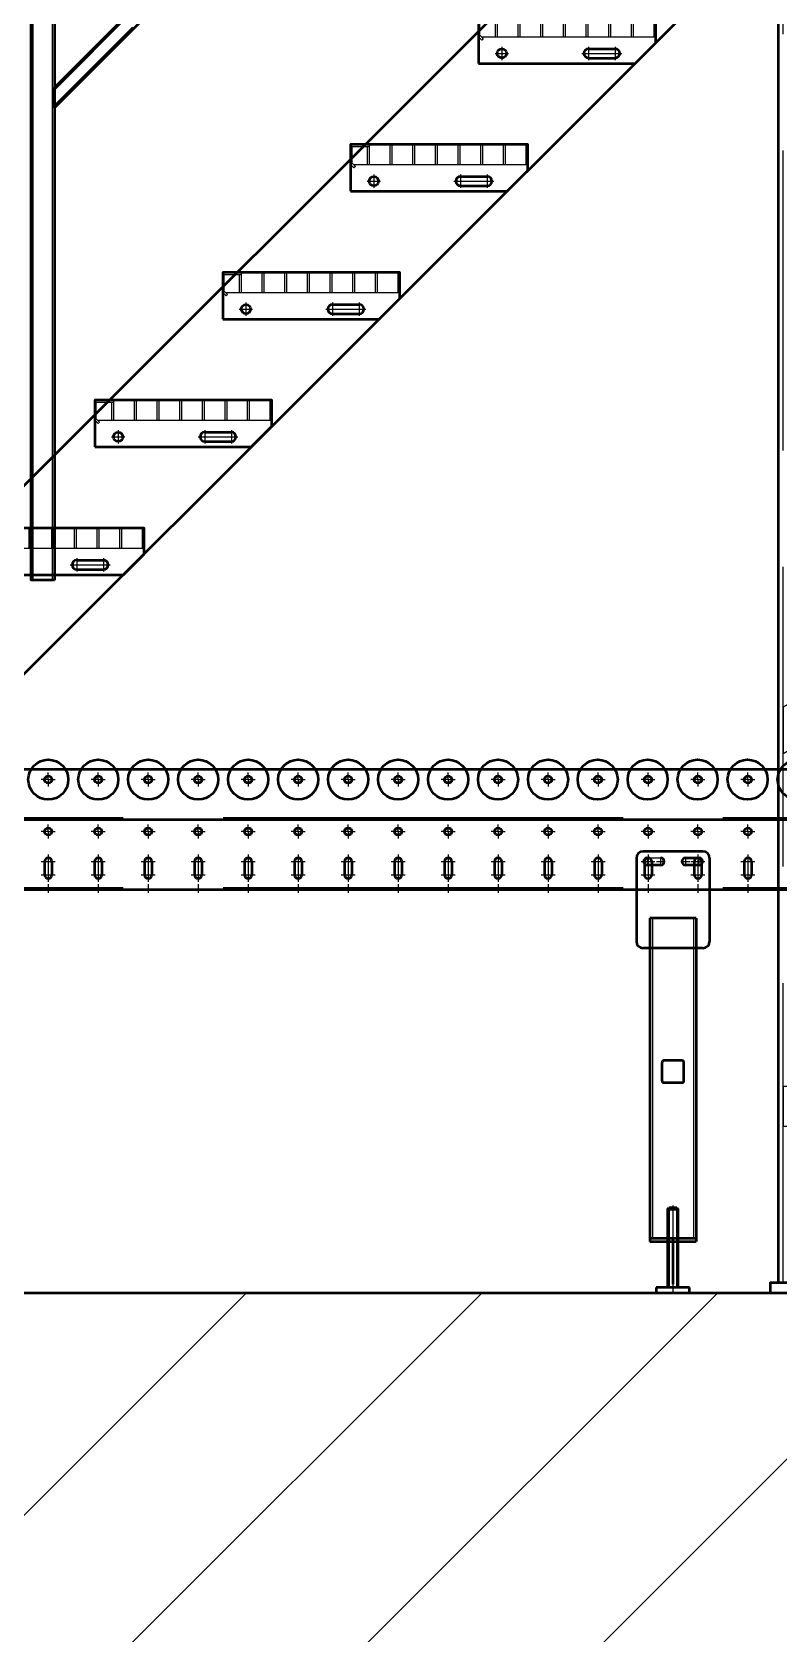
# Model space of a CAD drawing. Header units: millimetres. Extents: x 0 to 118800, y 79635 to 177025.
# Drawn here: x 22223 to 23344, y 107196 to 109601 of the extents above; entities that cross this region are included whole.
import ezdxf

# ---------------------------------------------------------------- set-up
doc = ezdxf.new("R2010")
doc.units = ezdxf.units.MM
doc.header["$LTSCALE"] = 200
for name, pattern in [('AM_DIN_F_W050', [6.25, 4.75, -1.5]), ('AM_DIN_F_W050x2', [3.125, 2.25, -0.875]), ('AM_DIN_G_W050', [13.75, 9.75, -1.5, 1, -1.5]), ('AM_DIN_G_W050x2', [6.875, 4.75, -0.875, 0.375, -0.875]), ('AM_ISO02W050x2', [3.75, 3, -0.75]), ('AM_ISO08W050x2', [9, 6, -0.75, 1.5, -0.75]), ('AUSGEZOGEN', [0])]:
    doc.linetypes.add(name, pattern=pattern)
doc.layers.add('1', color=7, linetype='Continuous')
for name, color, linetype, lineweight in [('AM_0', 7, 'Continuous', 50), ('AM_0N', 7, 'Continuous', 50), ('AM_2', 5, 'Continuous', 50), ('AM_3', 6, 'AM_DIN_F_W050', 25), ('AM_3N', 6, 'AM_DIN_F_W050', 25), ('AM_7', 4, 'AM_DIN_G_W050', 25), ('AM_8', 1, 'Continuous', 25)]:
    doc.layers.add(name, color=color, linetype=linetype, lineweight=lineweight)

# ---------------------------------------------------------------- blocks, each defined once
blk = doc.blocks.new('*U676')
at = {"layer": 'AM_0'}
for p, q in [((482, -153), (482, -173)), ((493, -153), (493, -173))]:
    blk.add_line(p, q, dxfattribs=at)
for centre, start, end in [((487.5, -153), 0, 180), ((487.5, -173), 180, 0)]:
    blk.add_arc(centre, 5.5, start, end, dxfattribs=at)
at = {"layer": 'AM_7', "linetype": 'AM_DIN_G_W050x2'}
for p, q in [((487.5, -142.5), (487.5, -183.5)), ((477, -153), (498, -153)), ((477, -173), (498, -173))]:
    blk.add_line(p, q, dxfattribs=at)
blk = doc.blocks.new('*U677')
at = {"layer": 'AM_0'}
for p, q in [((557, -153), (557, -173)), ((568, -153), (568, -173))]:
    blk.add_line(p, q, dxfattribs=at)
for centre, start, end in [((562.5, -153), 0, 180), ((562.5, -173), 180, 0)]:
    blk.add_arc(centre, 5.5, start, end, dxfattribs=at)
at = {"layer": 'AM_7', "linetype": 'AM_DIN_G_W050x2'}
for p, q in [((562.5, -142.5), (562.5, -183.5)), ((552, -153), (573, -153)), ((552, -173), (573, -173))]:
    blk.add_line(p, q, dxfattribs=at)
blk = doc.blocks.new('*U678')
at = {"layer": 'AM_0'}
for p, q in [((632, -153), (632, -173)), ((643, -153), (643, -173))]:
    blk.add_line(p, q, dxfattribs=at)
for centre, start, end in [((637.5, -153), 0, 180), ((637.5, -173), 180, 0)]:
    blk.add_arc(centre, 5.5, start, end, dxfattribs=at)
at = {"layer": 'AM_7', "linetype": 'AM_DIN_G_W050x2'}
for p, q in [((637.5, -142.5), (637.5, -183.5)), ((627, -153), (648, -153)), ((627, -173), (648, -173))]:
    blk.add_line(p, q, dxfattribs=at)
blk = doc.blocks.new('*U679')
at = {"layer": 'AM_0'}
for p, q in [((707, -153), (707, -173)), ((718, -153), (718, -173))]:
    blk.add_line(p, q, dxfattribs=at)
for centre, start, end in [((712.5, -153), 0, 180), ((712.5, -173), 180, 0)]:
    blk.add_arc(centre, 5.5, start, end, dxfattribs=at)
at = {"layer": 'AM_7', "linetype": 'AM_DIN_G_W050x2'}
for p, q in [((712.5, -142.5), (712.5, -183.5)), ((702, -153), (723, -153)), ((702, -173), (723, -173))]:
    blk.add_line(p, q, dxfattribs=at)
blk = doc.blocks.new('*U680')
at = {"layer": 'AM_0'}
for p, q in [((782, -153), (782, -173)), ((793, -153), (793, -173))]:
    blk.add_line(p, q, dxfattribs=at)
for centre, start, end in [((787.5, -153), 0, 180), ((787.5, -173), 180, 0)]:
    blk.add_arc(centre, 5.5, start, end, dxfattribs=at)
at = {"layer": 'AM_7', "linetype": 'AM_DIN_G_W050x2'}
for p, q in [((787.5, -142.5), (787.5, -183.5)), ((777, -153), (798, -153)), ((777, -173), (798, -173))]:
    blk.add_line(p, q, dxfattribs=at)
blk = doc.blocks.new('*U681')
at = {"layer": 'AM_0'}
for p, q in [((857, -153), (857, -173)), ((868, -153), (868, -173))]:
    blk.add_line(p, q, dxfattribs=at)
for centre, start, end in [((862.5, -153), 0, 180), ((862.5, -173), 180, 0)]:
    blk.add_arc(centre, 5.5, start, end, dxfattribs=at)
at = {"layer": 'AM_7', "linetype": 'AM_DIN_G_W050x2'}
for p, q in [((862.5, -142.5), (862.5, -183.5)), ((852, -153), (873, -153)), ((852, -173), (873, -173))]:
    blk.add_line(p, q, dxfattribs=at)
blk = doc.blocks.new('*U682')
at = {"layer": 'AM_0'}
for p, q in [((932, -153), (932, -173)), ((943, -153), (943, -173))]:
    blk.add_line(p, q, dxfattribs=at)
for centre, start, end in [((937.5, -153), 0, 180), ((937.5, -173), 180, 0)]:
    blk.add_arc(centre, 5.5, start, end, dxfattribs=at)
at = {"layer": 'AM_7', "linetype": 'AM_DIN_G_W050x2'}
for p, q in [((937.5, -142.5), (937.5, -183.5)), ((927, -153), (948, -153)), ((927, -173), (948, -173))]:
    blk.add_line(p, q, dxfattribs=at)
blk = doc.blocks.new('*U683')
at = {"layer": 'AM_0'}
for p, q in [((1007, -153), (1007, -173)), ((1018, -153), (1018, -173))]:
    blk.add_line(p, q, dxfattribs=at)
for centre, start, end in [((1012.5, -153), 0, 180), ((1012.5, -173), 180, 0)]:
    blk.add_arc(centre, 5.5, start, end, dxfattribs=at)
at = {"layer": 'AM_7', "linetype": 'AM_DIN_G_W050x2'}
for p, q in [((1012.5, -142.5), (1012.5, -183.5)), ((1002, -153), (1023, -153)), ((1002, -173), (1023, -173))]:
    blk.add_line(p, q, dxfattribs=at)
blk = doc.blocks.new('*U684')
at = {"layer": 'AM_0'}
for p, q in [((1082, -153), (1082, -173)), ((1093, -153), (1093, -173))]:
    blk.add_line(p, q, dxfattribs=at)
for centre, start, end in [((1087.5, -153), 0, 180), ((1087.5, -173), 180, 0)]:
    blk.add_arc(centre, 5.5, start, end, dxfattribs=at)
at = {"layer": 'AM_7', "linetype": 'AM_DIN_G_W050x2'}
for p, q in [((1087.5, -142.5), (1087.5, -183.5)), ((1077, -153), (1098, -153)), ((1077, -173), (1098, -173))]:
    blk.add_line(p, q, dxfattribs=at)
blk = doc.blocks.new('*U685')
at = {"layer": 'AM_0'}
for p, q in [((1157, -153), (1157, -173)), ((1168, -153), (1168, -173))]:
    blk.add_line(p, q, dxfattribs=at)
for centre, start, end in [((1162.5, -153), 0, 180), ((1162.5, -173), 180, 0)]:
    blk.add_arc(centre, 5.5, start, end, dxfattribs=at)
at = {"layer": 'AM_7', "linetype": 'AM_DIN_G_W050x2'}
for p, q in [((1162.5, -142.5), (1162.5, -183.5)), ((1152, -153), (1173, -153)), ((1152, -173), (1173, -173))]:
    blk.add_line(p, q, dxfattribs=at)
blk = doc.blocks.new('*U693')
at = {"layer": 'AM_0'}
for p, q in [((1457, -153), (1457, -173)), ((1468, -153), (1468, -173))]:
    blk.add_line(p, q, dxfattribs=at)
for centre, start, end in [((1462.5, -153), 0, 180), ((1462.5, -173), 180, 0)]:
    blk.add_arc(centre, 5.5, start, end, dxfattribs=at)
at = {"layer": 'AM_7', "linetype": 'AM_DIN_G_W050x2'}
for p, q in [((1462.5, -142.5), (1462.5, -183.5)), ((1452, -153), (1473, -153)), ((1452, -173), (1473, -173))]:
    blk.add_line(p, q, dxfattribs=at)
blk = doc.blocks.new('*U694')
at = {"layer": 'AM_0'}
for p, q in [((1532, -153), (1532, -173)), ((1543, -153), (1543, -173))]:
    blk.add_line(p, q, dxfattribs=at)
for centre, start, end in [((1537.5, -153), 0, 180), ((1537.5, -173), 180, 0)]:
    blk.add_arc(centre, 5.5, start, end, dxfattribs=at)
at = {"layer": 'AM_7', "linetype": 'AM_DIN_G_W050x2'}
for p, q in [((1537.5, -142.5), (1537.5, -183.5)), ((1527, -153), (1548, -153)), ((1527, -173), (1548, -173))]:
    blk.add_line(p, q, dxfattribs=at)
blk = doc.blocks.new('*U696')
at = {"layer": 'AM_0'}
for p, q in [((1232, -153), (1232, -173)), ((1243, -153), (1243, -173))]:
    blk.add_line(p, q, dxfattribs=at)
for centre, start, end in [((1237.5, -153), 0, 180), ((1237.5, -173), 180, 0)]:
    blk.add_arc(centre, 5.5, start, end, dxfattribs=at)
at = {"layer": 'AM_7', "linetype": 'AM_DIN_G_W050x2'}
for p, q in [((1237.5, -142.5), (1237.5, -183.5)), ((1227, -153), (1248, -153)), ((1227, -173), (1248, -173))]:
    blk.add_line(p, q, dxfattribs=at)
blk = doc.blocks.new('*U697')
at = {"layer": 'AM_0'}
for p, q in [((1307, -153), (1307, -173)), ((1318, -153), (1318, -173))]:
    blk.add_line(p, q, dxfattribs=at)
for centre, start, end in [((1312.5, -153), 0, 180), ((1312.5, -173), 180, 0)]:
    blk.add_arc(centre, 5.5, start, end, dxfattribs=at)
at = {"layer": 'AM_7', "linetype": 'AM_DIN_G_W050x2'}
for p, q in [((1312.5, -142.5), (1312.5, -183.5)), ((1302, -153), (1323, -153)), ((1302, -173), (1323, -173))]:
    blk.add_line(p, q, dxfattribs=at)
blk = doc.blocks.new('*U698')
at = {"layer": 'AM_0'}
for p, q in [((1382, -153), (1382, -173)), ((1393, -153), (1393, -173))]:
    blk.add_line(p, q, dxfattribs=at)
for centre, start, end in [((1387.5, -153), 0, 180), ((1387.5, -173), 180, 0)]:
    blk.add_arc(centre, 5.5, start, end, dxfattribs=at)
at = {"layer": 'AM_7', "linetype": 'AM_DIN_G_W050x2'}
for p, q in [((1387.5, -142.5), (1387.5, -183.5)), ((1377, -153), (1398, -153)), ((1377, -173), (1398, -173))]:
    blk.add_line(p, q, dxfattribs=at)
blk = doc.blocks.new('ROF BL3000')
for p, q in [((2999.8, -15), (0, -15)), ((0, -90), (2999.8, -90)), ((0, -195), (2999.8, -195))]:
    blk.add_line(p, q)
for centre, radius in [((487.5, -30), 30), ((562.5, -30), 30), ((637.5, -30), 30), ((712.5, -30), 30), ((787.5, -30), 30), ((862.5, -30), 30), ((937.5, -30), 30), ((1012.5, -30), 30), ((1087.5, -30), 30), ((1162.5, -30), 30), ((1237.5, -30), 30), ((1312, -30), 30), ((1387, -30), 30), ((1462, -30), 30), ((1537, -30), 30), ((1612, -30), 30), ((487.5, -30), 5.5), ((562.5, -30), 5.5), ((637.5, -30), 5.5), ((712.5, -30), 5.5), ((787.5, -30), 5.5), ((862.5, -30), 5.5), ((937.5, -30), 5.5), ((1012.5, -30), 5.5), ((1087.5, -30), 5.5), ((1162.5, -30), 5.5), ((1237.5, -30), 5.5), ((1312.5, -30), 5.5), ((1387.5, -30), 5.5), ((1462.5, -30), 5.5), ((1537.5, -30), 5.5), ((487.5, -108), 5.5), ((562.5, -108), 5.5), ((637.5, -108), 5.5), ((712.5, -108), 5.5), ((787.5, -108), 5.5), ((862.5, -108), 5.5), ((937.5, -108), 5.5), ((1012.5, -108), 5.5), ((1087.5, -108), 5.5), ((1162.5, -108), 5.5), ((1237.5, -108), 5.5), ((1312.5, -108), 5.5), ((1387.5, -108), 5.5), ((1462.5, -108), 5.5), ((1537.5, -108), 5.5)]:
    blk.add_circle(centre, radius)
at = {"layer": 'AM_3', "linetype": 'AM_ISO02W050x2'}
for p, q in [((0, -87), (2999.8, -87)), ((0, -192), (2999.8, -192))]:
    blk.add_line(p, q, dxfattribs=at)
at = {"layer": 'AM_7', "linetype": 'AM_ISO08W050x2'}
for p, q in [((487.5, -30), (487.5, -19.5)), ((562.5, -30), (562.5, -19.5)), ((637.5, -30), (637.5, -19.5)), ((712.5, -30), (712.5, -19.5)), ((787.5, -30), (787.5, -19.5)), ((862.5, -30), (862.5, -19.5)), ((937.5, -30), (937.5, -19.5)), ((1012.5, -30), (1012.5, -19.5)), ((1087.5, -30), (1087.5, -19.5)), ((1162.5, -30), (1162.5, -19.5)), ((1237.5, -30), (1237.5, -19.5)), ((1312.5, -30), (1312.5, -19.5)), ((1387.5, -30), (1387.5, -19.5)), ((1462.5, -30), (1462.5, -19.5)), ((1537.5, -30), (1537.5, -19.5)), ((487.5, -30), (477, -30)), ((487.5, -30), (487.5, -40.5)), ((487.5, -30), (498, -30)), ((562.5, -30), (552, -30)), ((562.5, -30), (562.5, -40.5)), ((562.5, -30), (573, -30)), ((637.5, -30), (627, -30)), ((637.5, -30), (637.5, -40.5)), ((637.5, -30), (648, -30)), ((712.5, -30), (702, -30)), ((712.5, -30), (712.5, -40.5)), ((712.5, -30), (723, -30)), ((787.5, -30), (777, -30)), ((787.5, -30), (787.5, -40.5)), ((787.5, -30), (798, -30)), ((862.5, -30), (852, -30)), ((862.5, -30), (862.5, -40.5)), ((862.5, -30), (873, -30)), ((937.5, -30), (927, -30)), ((937.5, -30), (937.5, -40.5)), ((937.5, -30), (948, -30)), ((1012.5, -30), (1002, -30)), ((1012.5, -30), (1012.5, -40.5)), ((1012.5, -30), (1023, -30)), ((1087.5, -30), (1077, -30)), ((1087.5, -30), (1087.5, -40.5)), ((1087.5, -30), (1098, -30)), ((1162.5, -30), (1152, -30)), ((1162.5, -30), (1162.5, -40.5)), ((1162.5, -30), (1173, -30)), ((1237.5, -30), (1227, -30)), ((1237.5, -30), (1248, -30)), ((1237.5, -30), (1237.5, -40.5)), ((1312.5, -30), (1302, -30)), ((1312.5, -30), (1323, -30)), ((1312.5, -30), (1312.5, -40.5)), ((1387.5, -30), (1377, -30)), ((1387.5, -30), (1398, -30)), ((1387.5, -30), (1387.5, -40.5)), ((1462.5, -30), (1452, -30)), ((1462.5, -30), (1473, -30)), ((1462.5, -30), (1462.5, -40.5)), ((1537.5, -30), (1527, -30)), ((1537.5, -30), (1548, -30)), ((1537.5, -30), (1537.5, -40.5)), ((487.5, -108), (477, -108)), ((487.5, -108), (487.5, -97.5)), ((487.5, -108), (487.5, -118.5)), ((487.5, -108), (498, -108)), ((562.5, -108), (552, -108)), ((562.5, -108), (562.5, -97.5)), ((562.5, -108), (562.5, -118.5)), ((562.5, -108), (573, -108)), ((637.5, -108), (627, -108)), ((637.5, -108), (637.5, -97.5)), ((637.5, -108), (637.5, -118.5)), ((637.5, -108), (648, -108)), ((712.5, -108), (702, -108)), ((712.5, -108), (712.5, -97.5)), ((712.5, -108), (712.5, -118.5)), ((712.5, -108), (723, -108)), ((787.5, -108), (777, -108)), ((787.5, -108), (787.5, -97.5)), ((787.5, -108), (787.5, -118.5)), ((787.5, -108), (798, -108)), ((862.5, -108), (852, -108)), ((862.5, -108), (862.5, -97.5)), ((862.5, -108), (862.5, -118.5)), ((862.5, -108), (873, -108)), ((937.5, -108), (927, -108)), ((937.5, -108), (937.5, -97.5)), ((937.5, -108), (937.5, -118.5)), ((937.5, -108), (948, -108)), ((1012.5, -108), (1002, -108)), ((1012.5, -108), (1012.5, -97.5)), ((1012.5, -108), (1012.5, -118.5)), ((1012.5, -108), (1023, -108)), ((1087.5, -108), (1077, -108)), ((1087.5, -108), (1087.5, -97.5)), ((1087.5, -108), (1087.5, -118.5)), ((1087.5, -108), (1098, -108)), ((1162.5, -108), (1152, -108)), ((1162.5, -108), (1162.5, -97.5)), ((1162.5, -108), (1162.5, -118.5)), ((1162.5, -108), (1173, -108)), ((1237.5, -108), (1227, -108)), ((1237.5, -108), (1237.5, -97.5)), ((1237.5, -108), (1248, -108)), ((1237.5, -108), (1237.5, -118.5)), ((1312.5, -108), (1302, -108)), ((1312.5, -108), (1312.5, -97.5)), ((1312.5, -108), (1323, -108)), ((1312.5, -108), (1312.5, -118.5)), ((1387.5, -108), (1377, -108)), ((1387.5, -108), (1387.5, -97.5)), ((1387.5, -108), (1398, -108)), ((1387.5, -108), (1387.5, -118.5)), ((1462.5, -108), (1452, -108)), ((1462.5, -108), (1462.5, -97.5)), ((1462.5, -108), (1473, -108)), ((1462.5, -108), (1462.5, -118.5)), ((1537.5, -108), (1527, -108)), ((1537.5, -108), (1537.5, -97.5)), ((1537.5, -108), (1548, -108)), ((1537.5, -108), (1537.5, -118.5)), ((487.5, -187), (487.5, -200)), ((562.5, -187), (562.5, -200)), ((637.5, -187), (637.5, -200)), ((712.5, -187), (712.5, -200)), ((787.5, -187), (787.5, -200)), ((862.5, -187), (862.5, -200)), ((937.5, -187), (937.5, -200)), ((1012.5, -187), (1012.5, -200)), ((1087.5, -187), (1087.5, -200)), ((1162.5, -187), (1162.5, -200)), ((1237.5, -187), (1237.5, -200)), ((1312.5, -187), (1312.5, -200)), ((1387.5, -187), (1387.5, -200)), ((1462.5, -187), (1462.5, -200)), ((1537.5, -187), (1537.5, -200))]:
    blk.add_line(p, q, dxfattribs=at)
at = {"layer": 'AM_0'}
for name in ['*U676', '*U677', '*U678', '*U679', '*U680', '*U681', '*U682', '*U683', '*U684', '*U685', '*U696', '*U697', '*U698', '*U693', '*U694']:
    blk.add_blockref(name, (0, 0), dxfattribs=at)
blk = doc.blocks.new('ROF1 VA')
at = {"layer": '1', "color": 7, "linetype": 'AUSGEZOGEN'}
blk.add_line((-38.6, 135.4), (-18.6, 135.4), dxfattribs=at)
at = {"layer": 'AM_0'}
for p, q in [((45, 145), (-45, 145)), ((-55, 135), (-55, 10)), ((-18.6, 124.4), (-38.6, 124.4)), ((19, 135.5), (39, 135.5)), ((39, 124.5), (19, 124.5)), ((55, 135), (55, 10)), ((45, 0), (-45, 0))]:
    blk.add_line(p, q, dxfattribs=at)
for centre, radius, start, end in [((-45, 135), 10, 90, 180), ((45, 135), 10, 0, 90), ((-38.6, 129.9), 5.5, 90, 270), ((-18.6, 129.9), 5.5, 270, 90), ((19, 130), 5.5, 90, 270), ((39, 130), 5.5, 270, 90), ((-45, 10), 10, 180, 270), ((45, 10), 10, 270, 0)]:
    blk.add_arc(centre, radius, start, end, dxfattribs=at)
at = {"layer": 'AM_7', "linetype": 'AM_ISO08W050x2'}
for p, q in [((-44.7, 129.9), (-32.6, 129.9)), ((-38.6, 136), (-38.6, 123.9)), ((-24.7, 129.9), (-12.6, 129.9)), ((-18.6, 136), (-18.6, 123.9)), ((12.9, 130), (25.1, 130)), ((19, 136.1), (19, 123.9)), ((32.9, 130), (45.1, 130)), ((39, 136.1), (39, 123.9))]:
    blk.add_line(p, q, dxfattribs=at)
blk = doc.blocks.new('STUETZFUSS SA_3')
at = {"layer": 'AM_0'}
for p, q in [((74, -39), (4, -39)), ((4, -39), (4, -218.6)), ((74, -39), (74, -218.6)), ((4, -218.6), (4, -524.6)), ((74, -218.6), (74, -524.6)), ((31, -476.2), (33, -474.2)), ((31, -476.2), (47, -476.2)), ((31, -476.2), (31, -510)), ((32.2, -476.2), (32.2, -510)), ((45, -474.2), (33, -474.2)), ((45, -474.2), (47, -476.2)), ((45.8, -510), (45.8, -476.2)), ((47, -510), (47, -476.2)), ((4, -519.6), (74, -519.6)), ((4, -524.6), (74, -524.6)), ((31, -525), (31, -593.6)), ((32.2, -510), (32.2, -525)), ((32.2, -525), (32.2, -593.6)), ((39, -519.6), (39, -589)), ((45.8, -593.6), (45.8, -525)), ((47, -524.2), (47, -510)), ((47, -593.6), (47, -525)), ((64, -593.6), (14, -593.6)), ((14, -593.6), (14, -601.6)), ((64, -601.6), (64, -593.6)), ((14, -601.6), (64, -601.6))]:
    blk.add_line(p, q, dxfattribs=at)
at = {"layer": 'AM_2'}
for p, q in [((31, -510), (31, -525)), ((45.8, -525), (45.8, -510))]:
    blk.add_line(p, q, dxfattribs=at)
at = {"layer": 'AM_3', "linetype": 'AM_ISO02W050x2'}
for p, q in [((8, -39), (8, -519.6)), ((70, -39), (70, -519.6)), ((21.5, -256.1), (21.5, -283.1)), ((23.5, -256.1), (23.5, -283.1)), ((52.5, -252.1), (25.5, -252.1)), ((52.5, -254.1), (25.5, -254.1)), ((54.5, -283.1), (54.5, -256.1)), ((56.5, -283.1), (56.5, -256.1)), ((25.5, -285.1), (52.5, -285.1)), ((25.5, -287.1), (52.5, -287.1))]:
    blk.add_line(p, q, dxfattribs=at)
for centre, radius, start, end in [((25.5, -256.1), 4, 90, 180), ((25.5, -256.1), 2, 90, 180), ((52.5, -256.1), 4, 0, 90), ((52.5, -256.1), 2, 0, 90), ((25.5, -283.1), 4, 180, 270), ((25.5, -283.1), 2, 180, 270), ((52.5, -283.1), 4, 270, 0), ((52.5, -283.1), 2, 270, 0)]:
    blk.add_arc(centre, radius, start, end, dxfattribs=at)
at = {"layer": 'AM_7', "linetype": 'AM_ISO08W050x2'}
blk.add_line((39, -470.5), (39, -601.6), dxfattribs=at)
blk = doc.blocks.new('rof bl2175 bh800')
at = {"layer": 'AM_0'}
blk.add_blockref('ROF BL3000', (0, 800.5), dxfattribs=at)
at = {"layer": 'AM_0', "lineweight": 0}
for name, p in [('ROF1 VA', (1425, 517.6)), ('STUETZFUSS SA_3', (1386, 601.6))]:
    blk.add_blockref(name, p, dxfattribs=at)
blk = doc.blocks.new('*U755')
at = {"layer": 'AM_0N'}
for p, q in [((-510, 2761.6), (-510, 2641.6)), ((510, 2761.6), (-510, 2761.6)), ((510, 2750.6), (-510, 2750.6)), ((510, 2641.6), (510, 2761.6)), ((510, 2652.6), (-510, 2652.6)), ((-510, 2641.6), (510, 2641.6))]:
    blk.add_line(p, q, dxfattribs=at)
blk = doc.blocks.new('*U756')
at = {"layer": 'AM_0N'}
for p, q in [((455, 506.6), (455, 2641.6)), ((455, 2641.6), (510, 2641.6)), ((510, 506.6), (510, 2641.6)), ((455, 506.6), (510, 506.6))]:
    blk.add_line(p, q, dxfattribs=at)
at = {"layer": 'AM_3N', "linetype": 'AM_DIN_F_W050x2'}
blk.add_line((503, 506.6), (503, 2641.6), dxfattribs=at)
blk = doc.blocks.new('*U757')
at = {"layer": 'AM_0N'}
for p, q in [((-510, 506.6), (-510, 2641.6)), ((-455, 2641.6), (-510, 2641.6)), ((-455, 506.6), (-455, 2641.6)), ((-455, 506.6), (-510, 506.6))]:
    blk.add_line(p, q, dxfattribs=at)
at = {"layer": 'AM_3N', "linetype": 'AM_DIN_F_W050x2'}
blk.add_line((-503, 506.6), (-503, 2641.6), dxfattribs=at)
blk = doc.blocks.new('SL1 seite')
at = {"layer": 'AM_0'}
for points in [[(-510, 2761.6), (-525, 2761.6), (-525, 2641.6), (-510, 2641.6)], [(510, 2761.6), (525, 2761.6), (525, 2641.6), (510, 2641.6)], [(-455, 1854.7), (455, 1329.4), (455, 1398.6), (-455, 1924)], [(-455, 741.6), (455, 741.6), (455, 801.6), (-455, 801.6)], [(-522.5, 491.6), (-442.5, 491.6), (-442.5, 506.6), (-522.5, 506.6)], [(522.5, 491.6), (442.5, 491.6), (442.5, 506.6), (522.5, 506.6)]]:
    blk.add_lwpolyline(points, close=True, dxfattribs=at)
at = {"layer": 'AM_0N'}
for p, q in [((-467, 2641.6), (-522, 2641.6)), ((443, 2641.6), (498, 2641.6)), ((-445.5, 506.6), (-500.5, 506.6)), ((445.5, 506.6), (500.5, 506.6))]:
    blk.add_line(p, q, dxfattribs=at)
at = {"layer": 'AM_3'}
for p, q in [((-503, 1948), (503, 1367.2)), ((-503, 1886.2), (503, 1305.4)), ((-503, 798.4), (503, 798.4)), ((-503, 744.9), (503, 744.9))]:
    blk.add_line(p, q, dxfattribs=at)
for points in [[(-455, 1924), (-503, 1951.7), (-503, 1882.5), (-455, 1854.7)], [(455, 1398.6), (503, 1370.9), (503, 1301.6), (455, 1329.4)], [(-455, 801.6), (-503, 801.6), (-503, 741.6), (-455, 741.6)], [(455, 801.6), (503, 801.6), (503, 741.6), (455, 741.6)]]:
    blk.add_lwpolyline(points, close=True, dxfattribs=at)
at = {"layer": 'AM_7', "linetype": 'AM_ISO08W050x2'}
for p, q in [((-528, 2726.6), (-507, 2726.6)), ((528, 2726.6), (507, 2726.6)), ((-528, 2676.6), (-507, 2676.6)), ((528, 2676.6), (507, 2676.6))]:
    blk.add_line(p, q, dxfattribs=at)
at = {"layer": 'AM_7', "linetype": 'AM_DIN_G_W050x2'}
for p, q in [((-482.5, 516.6), (-482.5, 481.6)), ((482.5, 516.6), (482.5, 481.6))]:
    blk.add_line(p, q, dxfattribs=at)
at = {"layer": 'AM_0N'}
for name in ['*U755', '*U757', '*U756']:
    blk.add_blockref(name, (0, 0), dxfattribs=at)
blk = doc.blocks.new('stufe 270x800')
at = {"layer": 'AM_0'}
for p, q in [((130, 7), (170, 7)), ((130, -7), (170, -7))]:
    blk.add_line(p, q, dxfattribs=at)
blk.add_lwpolyline([(-35, -15), (200, -15), (231, 16), (231, 55), (-35, 55)], close=True, dxfattribs=at)
blk.add_circle((0, 0), 7, dxfattribs=at)
for centre, start, end in [((130, 0), 90, 270), ((170, 0), 270, 90)]:
    blk.add_arc(centre, 7, start, end, dxfattribs=at)
at = {"layer": 'AM_3'}
for p, q in [((-32.9, 52), (-7, 52)), ((-32.9, 27.1), (-32.9, 52)), ((-10, 52), (-10, 25)), ((-7, 55), (-7, 25)), ((24, 55), (24, 25)), ((27, 55), (27, 25)), ((58, 55), (58, 25)), ((61, 55), (61, 25)), ((92, 55), (92, 25)), ((95, 55), (95, 25)), ((126, 55), (126, 25)), ((129, 55), (129, 25)), ((160, 55), (160, 25)), ((163, 55), (163, 25)), ((194, 55), (194, 25)), ((197, 55), (197, 25)), ((228, 55), (228, 25)), ((-35, 25), (-30, 20)), ((-32.9, 27.1), (-27.9, 22.1)), ((-30.8, 25), (231, 25)), ((-27.9, 22.1), (-30, 20))]:
    blk.add_line(p, q, dxfattribs=at)
at = {"layer": 'AM_7', "linetype": 'AM_ISO08W050x2'}
for p, q in [((-10, 0), (10, 0)), ((0, 10), (0, -10)), ((130, 10), (130, -10)), ((170, 10), (170, -10))]:
    blk.add_line(p, q, dxfattribs=at)
at = {"layer": 'AM_7'}
blk.add_line((120, 0), (180, 0), dxfattribs=at)
blk = doc.blocks.new('Treppe gel BH2350')
at = {"layer": 'AM_0'}
for points in [[(-1716, 2410.7), (-714.8, 1409.5), (-714.8, 1439.6), (-1716, 2440.8)], [(-714.8, 700.2), (-679.8, 700.2), (-679.8, 1887.4), (-714.8, 1922.4)]]:
    blk.add_lwpolyline(points, close=True, dxfattribs=at)
at = {"layer": 'AM_3'}
for p, q in [((-1716, 2437.1), (-714.8, 1435.9)), ((-1716, 2414.4), (-714.8, 1413.3)), ((-711.8, 700.2), (-711.8, 1919.4)), ((-682.8, 700.2), (-682.8, 1890.4))]:
    blk.add_line(p, q, dxfattribs=at)
blk = doc.blocks.new('Treppe 2350')
for p, q in [((-1787.6, -1743.3), (350.8, 395.1)), ((-1666.4, -1904.9), (395.1, 156.1))]:
    blk.add_line(p, q)
at = {"lineweight": 0}
for p in [(-19.9, -43.9), (-211.9, -235.9), (-403.9, -427.9), (-595.9, -619.9), (-787.9, -811.9)]:
    blk.add_blockref('stufe 270x800', p, dxfattribs=at)
at = {"layer": 'AM_0', "xscale": -1}
blk.add_blockref('Treppe gel BH2350', (-1406.3, -1535), dxfattribs=at)

msp = doc.modelspace()

# ---------------------------------------------------------------- hatches: boundary and pattern name
at = {"layer": 'AM_8'}
h = msp.add_hatch(dxfattribs=at)
h.set_pattern_fill('_USER', color=256, scale=250, angle=45, style=0, pattern_type=0)
h.set_pattern_definition([(45, (0, 88345.38), (-176.7767, 176.7767), [])])
edge = h.paths.add_edge_path()
edge.add_spline(control_points=[(5280.5, 106216.2), (6681.4, 104916.5), (9074.9, 102695.8), (13410.3, 106100.5), (18237.6, 103030.3), (23861.1, 106550.1), (30042.8, 104943.7), (35957.3, 105741.1), (39203.8, 107097.4), (40665.8, 107708.2)], knot_values=[0, 0, 0, 0, 4926.854057, 8417.958194, 13827.166868, 19205.216319, 26312.624204, 32099.848974, 36841.472167, 36841.472167, 36841.472167, 36841.472167], degree=3, periodic=0)
edge.add_line((40665.8, 107708.2), (20849.8, 107708.2))
edge.add_line((20849.8, 107708.2), (20849.8, 106808.2))
edge.add_line((20849.8, 106808.2), (16049.8, 106808.2))
edge.add_line((16049.8, 106808.2), (16049.8, 106216.2))
edge.add_line((16049.8, 106216.2), (5280.5, 106216.2))

# ---------------------------------------------------------------- linework, layer by layer
at = {"layer": 'AM_0'}
for q in [(30223.6, 107708.2), (40665.8, 107708.2), (40665.8, 107708.2), (40665.8, 107708.2)]:
    msp.add_line((16549.8, 107708.2), q, dxfattribs=at)
msp.add_spline([(5280.5, 106216.2), (9567.3, 103787.8), (12842.5, 104996.6), (18183.5, 104140.4), (23373.3, 105550.6), (30477.9, 105349.2), (36222, 106054.3), (40665.8, 107708.2)], degree=3, dxfattribs=at)

# ---------------------------------------------------------------- block references
for name, p in [('Treppe 2350', (22947.9, 109613.1)), ('rof bl2175 bh800', (21759.8, 107708.2))]:
    msp.add_blockref(name, p, dxfattribs=at)
at = {"layer": 'AM_0', "xscale": -1}
msp.add_blockref('SL1 seite', (23853, 107216.5), dxfattribs=at)

doc.saveas('drawing.dxf')
